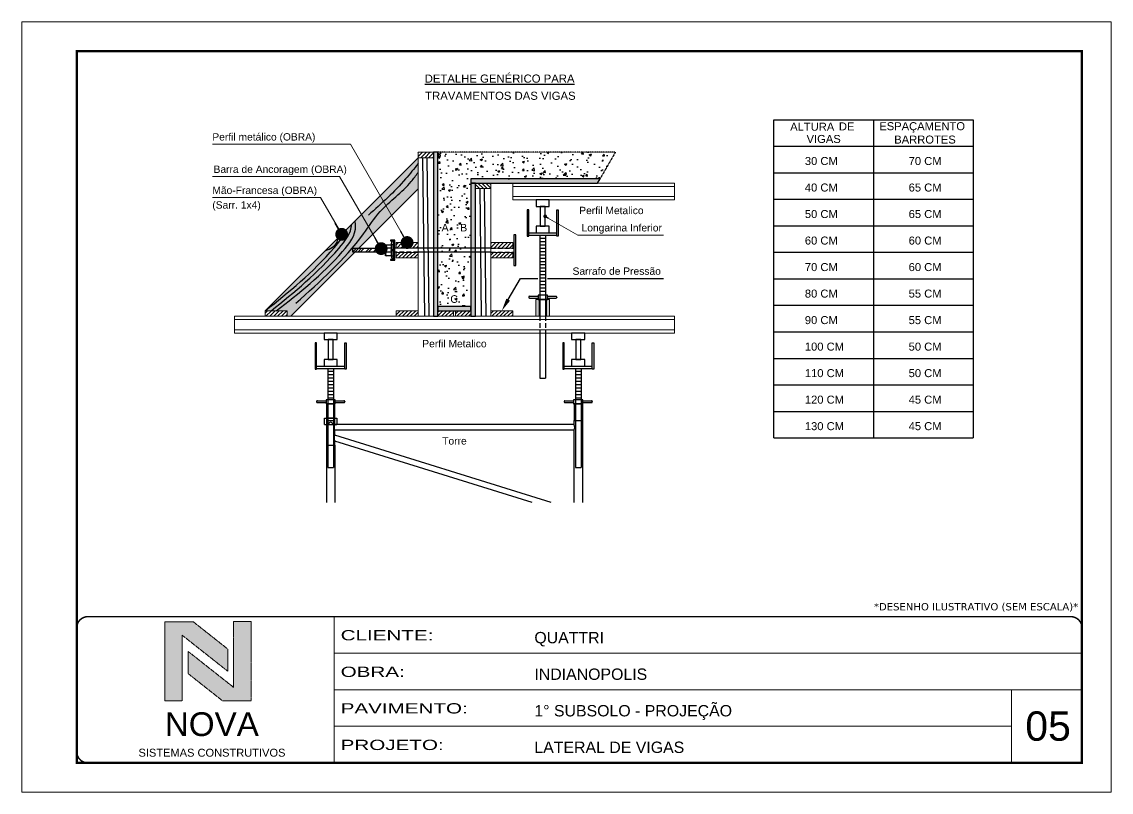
# Model space of a CAD drawing. Header units: millimetres. Extents: x 2921 to 9246, y 316 to 11751.
# Drawn here: x 2921 to 4406, y 8356 to 9406 of the extents above; entities that cross this region are included whole.
import ezdxf
from ezdxf.enums import TextEntityAlignment as Align

# ---------------------------------------------------------------- set-up
doc = ezdxf.new("R2010")
doc.units = ezdxf.units.MM
for name, pattern in [('CONTINUO', [0]), ('DASHED', [0.75, 0.5, -0.25]), ('HIDDEN', [9.524999999999999, 6.35, -3.175])]:
    doc.linetypes.add(name, pattern=pattern)
for name, color, linetype in [('BARRA DE ANCORAGEM', 251, 'Continuous'), ('COTA', 241, 'Continuous'), ('GARFOS', 7, 'Continuous'), ('Hachura', 253, 'Continuous')]:
    doc.layers.add(name, color=color, linetype=linetype)
for name, color, linetype, lineweight in [('CARIMBO', 255, 'Continuous', 9), ('CARIMBO-LEGENDA', 75, 'Continuous', 15), ('CONCRETO', 251, 'Continuous', 25), ('Demarcação 1', 251, 'Continuous', 9), ('Escoras', 2, 'Continuous', 25), ('Folhas', 255, 'Continuous', 9), ('Forcador', 251, 'Continuous', 25), ('Madeira', 126, 'Continuous', 18), ('Perfil Metálico', 224, 'Continuous', 18), ('SARRAFO DE PRESSAO', 251, 'DASHED', 9)]:
    doc.layers.add(name, color=color, linetype=linetype, lineweight=lineweight)
doc.layers.add('Demarcação 2', color=7, linetype='Continuous', lineweight=9, true_color=0xe0e0e0)
doc.styles.add('arial', font='arial.ttf')
doc.styles.get("Standard").update_dxf_attribs({"font": 'arial.ttf'})
doc.styles.add('stylellllll', font='verdana.ttf', dxfattribs={"height": 2})
doc.styles.add('Tecnologia', font='')
doc.styles.get('Tecnologia').set_extended_font_data('Forgotten Futurist')
doc.dimstyles.new('3x', dxfattribs={"dimtxt": 10, "dimasz": 5, "dimexe": 7, "dimexo": 5, "dimgap": 4, "dimtad": 1, "dimdec": 4, "dimlfac": 0.3333333333333333, "dimdsep": 46, "dimtxsty": 'Standard', "dimblk": 'DOT', "dimcen": 0.09, "dimclrd": 1, "dimclre": 1, "dimclrt": 2, "dimadec": 0, "dimazin": 2, "dimtfac": 1, "dimtdec": 4, "dimtmove": 0, "dimatfit": 3, "dimldrblk": 'DOT', "dimfxl": 1, "dimtolj": 1, "dimtzin": 0, "dimlwd": 9, "dimlwe": 9, "dimarcsym": 0})
pattern_1 = [(45, (-1819.613581287844, 14945.51199987069), (-2.651650429449553, 2.651650429449553), [])]

# ---------------------------------------------------------------- blocks, each defined once
blk = doc.blocks.new('A$C64660E27')
at = {"layer": 'COTA', "true_color": 0x1a1a1a}
h = blk.add_hatch(color=250, dxfattribs=at)
h.dxf.hatch_style = 1
h.paths.add_polyline_path([(185.3564396852307, -11.62516269201842), (142.3903146435714, -11.62516269201842), (142.3903146435714, -131.6251626920184), (168.790314643571, -131.6251626920184), (168.790314643571, -32.1820159687685), (237.7295587886156, -86.68460309844443), (237.7295587886156, -53.03075862775916)])
at = {"layer": 'COTA'}
h = blk.add_hatch(color=20, dxfattribs=at)
h.dxf.hatch_style = 1
h.paths.add_polyline_path([(273.0095987760888, -11.43335453401073), (246.6095987760882, -11.43335453401073), (246.6095987760882, -111.0683094152686), (177.6703546310446, -56.56572228559264), (177.6703546310446, -90.21956675627769), (230.0434737344285, -131.6251626920186), (273.0095987760888, -131.6251626920185)])
for p, q in [((142.3903146435714, -131.6251626920181), (142.3903146435714, -11.62516269201808)), ((142.3903146435714, -11.62516269201808), (185.3564396852307, -11.62516269201808)), ((185.3564396852307, -11.62516269201808), (237.7295587886156, -53.03075862775881)), ((273.0095987760888, -11.4333545340105), (246.6095987760882, -11.4333545340105)), ((246.6095987760882, -111.0683094152683), (246.6095987760882, -11.4333545340105)), ((273.0095987760888, -11.4333545340105), (273.0095987760888, -131.6251626920183)), ((168.790314643571, -32.18201596876827), (237.7295587886156, -86.68460309844409)), ((168.790314643571, -131.6251626920181), (168.790314643571, -32.18201596876827)), ((246.6095987760882, -111.0683094152683), (177.6703546310446, -56.56572228559241)), ((177.6703546310446, -90.21956675627746), (177.6703546310446, -56.56572228559241)), ((237.7295587886156, -86.68460309844409), (237.7295587886156, -53.03075862775881)), ((230.0434737344285, -131.6251626920183), (177.6703546310446, -90.21956675627746)), ((142.3903146435714, -131.6251626920181), (168.790314643571, -131.6251626920181)), ((273.0095987760888, -131.6251626920183), (230.0434737344285, -131.6251626920184))]:
    blk.add_line(p, q)
at = {"layer": 'CARIMBO-LEGENDA', "color": 7, "linetype": 'Continuous', "ltscale": 100, "style": 'arial'}
blk.add_text('NOVA', height=36, dxfattribs=at).set_placement((142.3903146435714, -184.8108738693198))
at = {"layer": 'CARIMBO-LEGENDA', "color": 7, "linetype": 'Continuous', "style": 'arial'}
blk.add_text('SISTEMAS CONSTRUTIVOS', height=12, dxfattribs=at).set_placement((102.5111235428867, -216.0299704607716))
blk = doc.blocks.new('9999999999')
at = {"color": 30, "linetype": 'CONTINUO'}
for p, q in [((98564.56196592061, 34230.20511460536), (98564.56196592061, 34429.44862801625)), ((98564.56196592061, 34379.63774966353), (99583.97835781069, 34379.63774966353)), ((98564.56196592061, 34329.8268713108), (99487.97835781069, 34329.8268713108)), ((99583.97835781069, 34329.8268713108), (99487.97835781069, 34329.8268713108)), ((99487.97835781069, 34329.8268713108), (99487.97835781069, 34230.20511460536)), ((98564.56196592063, 34280.01599295808), (99487.97835781069, 34280.01599295808))]:
    blk.add_line(p, q, dxfattribs=at)
at = {"color": 30, "linetype": 'CONTINUO', "const_width": 2}
blk.add_lwpolyline([(99583.97835781069, 34230.20511460536), (99583.97835781069, 34414.44862801625, 0.4142135623730951), (99568.97835781069, 34429.44862801625), (98228.97835781069, 34429.44862801625, 0.4142135623730951), (98213.97835781069, 34414.44862801625), (98213.97835781069, 34245.20511460536, 0.4142135623730951), (98228.97835781069, 34230.20511460536), (99583.97835781069, 34230.20511460536)], format="xyb", dxfattribs=at)
at = {"layer": 'Folhas'}
blk.add_lwpolyline([(98138.97835781069, 34190.20511460536), (99623.97835781069, 34190.20511460536), (99623.97835781069, 35240.20511460536), (98138.97835781069, 35240.20511460536)], close=True, dxfattribs=at)
at = {"layer": 'Folhas', "color": 30, "const_width": 3}
blk.add_lwpolyline([(98213.97835781069, 34230.20511460536), (99583.97835781069, 34230.20511460536), (99583.97835781069, 35200.20511460536), (98213.97835781069, 35200.20511460536)], close=True, dxfattribs=at)
at = {"xscale": 0.9, "yscale": 0.9, "zscale": 0.9}
blk.add_blockref('A$C64660E27', (98205.76639718183, 34433.07127629759), dxfattribs=at)
at = {"color": 7, "linetype": 'Continuous', "ltscale": 5, "style": 'arial'}
for s, p in [('QUATTRI', (98837.6812528586, 34393.12953067552)), ('INDIANOPOLIS', (98837.6812528586, 34343.3186523228)), ('1° SUBSOLO - PROJEÇÃO', (98837.6812528586, 34293.50777397008)), ('LATERAL DE VIGAS', (98837.6812528586, 34243.69689561735))]:
    blk.add_text(s, height=15.48288, dxfattribs=at).set_placement(p)
at = {"layer": 'Folhas', "color": 7, "style": 'Tecnologia', "width": 1.5}
for s, p in [('CLIENTE:', (98573.65419061291, 34397.16605924374)), ('OBRA:', (98573.65419061291, 34347.31415840245)), ('PAVIMENTO:', (98573.65419061291, 34297.50328004972)), ('PROJETO:', (98573.65419061291, 34247.692401697))]:
    blk.add_text(s, height=14, dxfattribs=at).set_placement(p)
blk = doc.blocks.new('HT20CT')
at = {"layer": 'Forcador'}
for points in [[(-4, 16), (-4, 20), (4, 20), (4, 16)], [(-1.5, 4), (-1.5, 16), (1.5, 16), (1.5, 4)], [(-4, 0), (-4, 4), (4, 4), (4, 0)]]:
    blk.add_lwpolyline(points, close=True, dxfattribs=at)
blk = doc.blocks.new('_Dot')
at = {"color": 0, "linetype": 'ByBlock', "lineweight": -2}
blk.add_line((-0.5, 0), (-1, 0), dxfattribs=at)
at = {"color": 0, "linetype": 'ByBlock', "const_width": 0.5}
blk.add_lwpolyline([(-0.25, 0, 1), (0.25, 0, 1)], format="xyb", close=True, dxfattribs=at)

msp = doc.modelspace()

# ---------------------------------------------------------------- hatches: boundary and pattern name
at = {"layer": 'CONCRETO', "linetype": 'DASHED', "ltscale": 0.3}
h = msp.add_hatch(dxfattribs=at)
h.set_pattern_fill('AR-CONC', color=256, scale=4, style=0)
h.set_pattern_definition([(49.99999999999999, (-45178.60787328629, 1275.170584377558), (28.69040730403014, -2.510085399303804), [3, -33]), (355, (-45178.60787328629, 1275.170584377558), (-5.55005334452, 30.08768534800047), [2.4, -26.4]), (100.4514, (-45176.21700608631, 1274.961410777558), (23.14037526856086, 27.57758168243814), [2.549607599999974, -28.04568447999979]), (46.18420000000002, (-45178.60787328629, 1283.170584377558), (42.68964194502578, -6.620760573160723), [4.499999999999966, -49.49999999999973]), (96.63559999999998, (-45175.05040348629, 1282.618852097557), (37.38650822194813, 38.96471483601767), [3.824411519999983, -42.06851999999973]), (351.1842, (-45178.60787328629, 1283.170584377558), (37.38647780534509, 38.96474403701298), [3.6, -39.6]), (21, (-45174.60787328629, 1281.170584377558), (23.87628208473847, -16.10475562661355), [3, -33]), (326.0000000000001, (-45174.60787328629, 1281.170584377558), (9.732613276863269, 29.00600180187412), [2.4, -26.4]), (71.4514, (-45172.61818396631, 1279.828520137557), (33.6089051432596, 12.9012198683981), [2.5496076, -28.04568448]), (37.50000000000001, (-45178.60787328629, 1275.170584377558), (0.4863942126916267, 13.31575415325246), [0, -26.08, 0, -26.8, 0, -26.5]), (7.499999999999999, (-45178.60787328629, 1275.170584377558), (10.52278149768594, 15.77646847529441), [0, -15.28, 0, -25.48, 0, -10.1]), (327.5, (-45187.52787328627, 1275.170584377558), (21.35289744689636, -0.902194869375192), [0, -10, 0, -31.2, 0, -41.4]), (317.5, (-45191.52787328627, 1275.170584377558), (23.32744677369545, 4.004199293292706), [0, -13, 0, -20.72, 0, -29.4])])
h.paths.add_polyline_path([(3488.408019930101, 9228.097377214117), (3488.408019930101, 9018.097377214131), (3533.408019930101, 9018.097377214131), (3533.40801993013, 9192.097377214124), (3709.402074164978, 9192.09737721411), (3730.186683855782, 9228.097377214117)])
h.paths.add_polyline_path([(3515.985635210533, 9117.571377214905), (3530.830404649669, 9117.571377214905), (3530.830404649669, 9133.123377213344), (3515.985635210533, 9133.123377213344)], flags=24)
h.paths.add_polyline_path([(3490.674453764432, 9117.571377214905), (3505.561657037184, 9117.571377214905), (3505.561657037184, 9133.123377213344), (3490.674453764432, 9133.123377213344)], flags=24)
h.paths.add_polyline_path([(3502.537673678924, 9020.056165755183), (3518.358421289891, 9020.056165755183), (3518.358421289891, 9036.13858867308), (3502.537673678924, 9036.13858867308)], flags=24)
at = {"layer": 'Demarcação 1'}
for points in [[(3488.408019930101, 9228.097377214117), (3482.408019930101, 9228.097377214117), (3482.408019930101, 9004.597377214131), (3488.408019930101, 9004.597377214131)], [(3709.402074164978, 9192.09737721411), (3533.40801993013, 9192.09737721411), (3533.40801993013, 9186.097377214124), (3705.937972549849, 9186.097377214124)], [(3539.408019930101, 9186.097377214124), (3533.408019930101, 9186.097377214124), (3533.408019930101, 9004.597377214131), (3539.408019930101, 9004.597377214131)], [(3533.408019930101, 9018.097377214131), (3488.408019930101, 9018.097377214131), (3488.408019930101, 9012.097377214131), (3533.408019930101, 9012.097377214131)]]:
    msp.add_hatch(color=256, dxfattribs=at).paths.add_polyline_path(points)
at = {"layer": 'Demarcação 2'}
msp.add_hatch(color=256, dxfattribs=at).paths.add_polyline_path([(3461.40801993013, 9178.170970342924), (3461.40801993013, 9220.597377214117), (3252.924933434353, 9012.11429071837), (3282.992587451596, 9012.11429071837), (3282.992587451596, 9004.597377214131), (3287.834426801308, 9004.597377214131), (3375.625176417647, 9092.388126830463), (3371.951725943718, 9092.388126830463), (3371.951725943718, 9096.806627597858), (3380.043677185056, 9096.806627597858)])
at = {"layer": 'Hachura'}
h = msp.add_hatch(dxfattribs=at)
h.set_pattern_fill('ANSI31', color=256, scale=30, style=0)
h.set_pattern_definition(pattern_1)
h.paths.add_polyline_path([(3461.40801993013, 9228.097377214117), (3482.408019930101, 9228.097377214117), (3482.408019930101, 9220.597377214117), (3461.40801993013, 9220.597377214117)])
h = msp.add_hatch(dxfattribs=at)
h.set_pattern_fill('ANSI31', color=256, scale=30, style=0)
h.set_pattern_definition([(135, (11022.29745908187, 13501.20705749128), (2.651650429449553, 2.651650429449553), [])])
h.paths.add_polyline_path([(3539.408019930101, 9186.097377214124), (3560.408019930101, 9186.097377214124), (3560.408019930101, 9178.597377214124), (3539.408019930101, 9178.597377214124)])
h = msp.add_hatch(dxfattribs=at)
h.set_pattern_fill('ANSI31', color=256, scale=30, style=0)
h.set_pattern_definition(pattern_1)
h.paths.add_polyline_path([(3461.40801993013, 9097.604142615864), (3461.40801993013, 9105.121056120102), (3431.340365912887, 9105.121056120102), (3431.340365912887, 9097.604142615864)])
h = msp.add_hatch(dxfattribs=at)
h.set_pattern_fill('ANSI31', color=256, scale=30, style=0)
h.set_pattern_definition(pattern_1)
h.paths.add_polyline_path([(3590.475673947314, 9097.604142615872), (3590.475673947314, 9105.12105612011), (3560.408019930072, 9105.12105612011), (3560.408019930072, 9097.604142615872)])
h = msp.add_hatch(dxfattribs=at)
h.set_pattern_fill('ANSI32', color=256, scale=20, angle=90, style=0)
h.set_pattern_definition([(45.00000000000001, (12028.47939843056, 120.2678657936722), (5.303300858899107, -5.303300858899106), []), (45.00000000000001, (12028.47939843056, 123.8033996936738), (5.303300858899107, -5.303300858899106), [])])
h.paths.add_polyline_path([(3371.951725943718, 9092.388126830463), (3371.951725943718, 9096.806627597865), (3416.951725943776, 9096.806627597865), (3416.951725943776, 9092.388126830463)])
h = msp.add_hatch(dxfattribs=at)
h.set_pattern_fill('ANSI31', color=256, scale=30, style=0)
h.set_pattern_definition(pattern_1)
h.paths.add_polyline_path([(3431.340365912887, 9084.073698308139), (3461.40801993013, 9084.073698308139), (3461.40801993013, 9091.590611812377), (3431.340365912887, 9091.590611812377)])
h = msp.add_hatch(dxfattribs=at)
h.set_pattern_fill('ANSI31', color=256, scale=30, style=0)
h.set_pattern_definition(pattern_1)
h.paths.add_polyline_path([(3560.408019930072, 9084.073698308146), (3590.475673947314, 9084.073698308146), (3590.475673947314, 9091.590611812384), (3560.408019930072, 9091.590611812384)])
h = msp.add_hatch(dxfattribs=at)
h.set_pattern_fill('ANSI31', color=256, scale=30, style=0)
h.set_pattern_definition([(45, (-1998.029013766378, 14852.50523446895), (-2.651650429449553, 2.651650429449553), [])])
h.paths.add_polyline_path([(3282.992587451596, 9004.597377214131), (3282.992587451596, 9012.11429071837), (3252.924933434353, 9012.11429071837), (3252.924933434353, 9004.597377214131)])
h = msp.add_hatch(dxfattribs=at)
h.set_pattern_fill('ANSI31', color=256, scale=30, style=0)
h.set_pattern_definition(pattern_1)
h.paths.add_polyline_path([(3431.40801993013, 9004.597377214131), (3461.40801993013, 9004.597377214131), (3461.40801993013, 9012.097377214131), (3431.40801993013, 9012.097377214131)])
h = msp.add_hatch(dxfattribs=at)
h.set_pattern_fill('ANSI31', color=256, scale=30, style=0)
h.set_pattern_definition(pattern_1)
h.paths.add_polyline_path([(3488.408019930101, 9012.097377214131), (3509.408019930072, 9012.097377214131), (3509.408019930072, 9004.597377214131), (3488.408019930101, 9004.597377214131)])
h = msp.add_hatch(dxfattribs=at)
h.set_pattern_fill('ANSI31', color=256, scale=30, style=0)
h.set_pattern_definition(pattern_1)
h.paths.add_polyline_path([(3533.408019930101, 9004.597377214131), (3533.408019930101, 9012.097377214131), (3512.40801993013, 9012.097377214131), (3512.40801993013, 9004.597377214131)])
h = msp.add_hatch(dxfattribs=at)
h.set_pattern_fill('ANSI31', color=256, scale=30, style=0)
h.set_pattern_definition(pattern_1)
h.paths.add_polyline_path([(3590.408019930072, 9012.097377214131), (3560.408019930072, 9012.097377214131), (3560.408019930072, 9004.597377214131), (3590.408019930072, 9004.597377214131)])
at = {"layer": 'Perfil Metálico'}
for points in [[(3621.768503354984, 9004.597377214131), (3626.268503354984, 9004.597377214131), (3626.268503354984, 9027.397377214134), (3621.768503354984, 9027.397377214134)], [(3636.143503354984, 9004.597377214131), (3640.643503354984, 9004.597377214131), (3640.643503354984, 9027.397377214134), (3636.143503354984, 9027.397377214134)]]:
    msp.add_hatch(color=256, dxfattribs=at).paths.add_polyline_path(points)

# ---------------------------------------------------------------- linework, layer by layer
for points in [[(3488.408019930101, 9228.097377214117), (3482.408019930101, 9228.097377214117), (3482.408019930101, 9004.597377214131), (3488.408019930101, 9004.597377214131)], [(3709.402074164978, 9192.09737721411), (3533.40801993013, 9192.09737721411), (3533.40801993013, 9186.097377214124), (3705.937972549849, 9186.097377214124)], [(3539.408019930101, 9186.097377214124), (3533.408019930101, 9186.097377214124), (3533.408019930101, 9004.597377214131), (3539.408019930101, 9004.597377214131)], [(3533.408019930101, 9018.097377214131), (3488.408019930101, 9018.097377214131), (3488.408019930101, 9012.097377214131), (3533.408019930101, 9012.097377214131)]]:
    msp.add_lwpolyline(points, close=True)
at = {"layer": 'BARRA DE ANCORAGEM'}
for p, q in [((3424.836108231486, 9102.108828518709), (3426.000253873475, 9107.411029439589)), ((3427.165124927362, 9108.294729593066), (3427.165124927362, 9080.900024835226)), ((3560.399650612444, 9097.26092175465), (3461.40801993013, 9097.260921754643)), ((3560.399650612444, 9091.933832673605), (3461.40801993013, 9091.933832673605)), ((3424.836108231486, 9087.085925909576), (3426.000253873475, 9081.783724988703))]:
    msp.add_line(p, q, dxfattribs=at)
at = {"layer": 'BARRA DE ANCORAGEM', "linetype": 'HIDDEN'}
for p, q in [((3461.40801993013, 9097.260921754643), (3429.840365912887, 9097.260921754643)), ((3461.40801993013, 9091.933832673605), (3429.840365912887, 9091.933832673605)), ((3560.399650612444, 9097.26092175465), (3591.975673947314, 9097.26092175465)), ((3560.399650612444, 9091.933832673605), (3591.975673947314, 9091.933832673605))]:
    msp.add_line(p, q, dxfattribs=at)
at = {"layer": 'BARRA DE ANCORAGEM', "flags": 128}
for points in [[(3427.165124927304, 9108.29472959308), (3423.60618378825, 9108.294729593015), (3423.60618378825, 9107.411029439589), (3427.165124927304, 9107.411029439589)], [(3429.840365912887, 9080.900024835204), (3429.840365912887, 9108.29472959308), (3427.165124927304, 9108.29472959308), (3427.165124927304, 9080.900024835204)], [(3594.375493396021, 9073.794907025245), (3594.375493396021, 9115.399847403025), (3591.975673947314, 9115.39984740301), (3591.975673947314, 9073.794907025245)], [(3416.951725943776, 9096.806627597865), (3371.951725943718, 9096.806627597858), (3371.951725943718, 9092.388126830463), (3416.951725943776, 9092.388126830463)], [(3427.165124927304, 9102.108828518709), (3424.836108231486, 9102.108828518709), (3424.836108231486, 9087.085925909576), (3427.165124927304, 9087.085925909576)], [(3427.165124927304, 9081.783724988696), (3423.60618378825, 9081.783724988696), (3423.60618378825, 9080.900024835204), (3427.165124927304, 9080.900024835204)]]:
    msp.add_lwpolyline(points, close=True, dxfattribs=at)
for points in [[(3424.836108231486, 9097.248477674579), (3418.719126250688, 9097.248477674579, -0.7297960342994486), (3418.719126250688, 9102.108828518709, -0.7297960342994486)], [(3424.836108231486, 9091.946276753699), (3418.719126250688, 9091.946276753699, -0.6666666666662623), (3418.719126250688, 9097.248477674579, -0.6666666666662623)]]:
    msp.add_lwpolyline(points, format="xyb", dxfattribs=at)
for points in [[(3424.836108231486, 9087.085925909576), (3416.951725943718, 9087.085925909576), (3416.951725943718, 9102.108828518709), (3424.836108231486, 9102.108828518709)], [(3424.836108231486, 9094.155527137433), (3427.165124927304, 9094.155527137433), (3427.165124927304, 9095.039227290896), (3424.836108231486, 9095.039227290896), (3424.836108231486, 9094.155527137433), (3424.836108231486, 9095.039227290896)]]:
    msp.add_lwpolyline(points, dxfattribs=at)
at = {"layer": 'BARRA DE ANCORAGEM'}
msp.add_arc((3419.497328972333, 9089.516101331656), 2.551735107341757, 107.7563605991639, 252.2436393992519, dxfattribs=at)
at = {"layer": 'CONCRETO', "linetype": 'DASHED', "ltscale": 0.3}
for p, q in [((3730.186683855811, 9228.097377214117), (3488.408019930101, 9228.097377214117)), ((3730.186683855811, 9228.097377214124), (3709.402074164978, 9192.09737721411))]:
    msp.add_line(p, q, dxfattribs=at)
at = {"layer": 'Escoras'}
for p, q in [((3636.831003354984, 9027.397377214134), (3625.581003354984, 9027.397377214134)), ((3336.533019930712, 8885.047377214289), (3336.533019930712, 8750.953190299117)), ((3347.783019930101, 8885.047377214289), (3336.533019930101, 8885.047377214289)), ((3347.783019930101, 8862.547377214289), (3347.783019930101, 8885.047377214289)), ((3685.283019930101, 8885.047377214121), (3674.033019930101, 8885.047377214121)), ((3674.033019930101, 8885.047377214121), (3674.033019930101, 8862.547377214121)), ((3685.283019930712, 8885.047377214121), (3685.283019930712, 8750.953190299117)), ((3333.720519930101, 8865.922377214296), (3350.595519930101, 8865.922377214296)), ((3333.720519930101, 8857.147377214302), (3333.720519930101, 8865.922377214296)), ((3346.095519930101, 8865.89992244531), (3338.220519930101, 8865.89992244531)), ((3350.595519930101, 8865.922377214296), (3350.595519930101, 8857.147377214287)), ((3333.720519930101, 8857.147377214302), (3339.233019930083, 8857.147377214302)), ((3336.533019930101, 8862.547377214121), (3347.783019930101, 8862.547377214121)), ((3346.095519930101, 8856.866922445299), (3338.220519930101, 8856.866922445299)), ((3345.083019930089, 8857.147377214302), (3350.595519930101, 8857.147377214302)), ((3347.783019930101, 8856.922377214121), (3347.783019930101, 8862.547377214121)), ((3674.033019930101, 8856.922377214121), (3347.783019930101, 8856.922377214121)), ((3674.033019930101, 8862.547377214121), (3685.283019930101, 8862.547377214121)), ((3674.033019930101, 8856.922377214121), (3674.033019930101, 8862.547377214121)), ((3674.03301993141, 8849.272377214113), (3347.783019930101, 8849.272377214113)), ((3347.783019929198, 8842.917170509443), (3347.783019930101, 8849.272377214113)), ((3642.549073839595, 8750.953190299124), (3347.783019930101, 8842.43231048203)), ((3674.033019930101, 8750.953190299117), (3674.033019930101, 8849.272377213974)), ((3336.533019930101, 8828.797377214121), (3347.783019930101, 8828.797377214121)), ((3616.7392888745, 8750.953190299124), (3347.783019930101, 8834.422377216646)), ((3347.783019930101, 8828.797377214121), (3347.783019930101, 8834.422377216646)), ((3347.783019930101, 8828.797377214121), (3347.783019930101, 8750.953190299117))]:
    msp.add_line(p, q, dxfattribs=at)
for centre, radius, start, end in [((3342.158019930101, 8857.147377214302), 2.925, 0, 180), ((3355.352628675673, 8853.097377215245), 8.481132092454251, 153.192067612799, 206.8079323885992), ((3666.463411184528, 8853.097377215245), 8.481132092454251, 333.1920676114008, 26.80793238720096), ((3357.19458723808, 8838.669773864642), 10.32559816562314, 155.7105643702979, 204.2894356477765)]:
    msp.add_arc(centre, radius, start, end, dxfattribs=at)
at = {"layer": 'Forcador', "linetype": 'Continuous'}
for p, q in [((3612.081003354984, 9118.297398981356), (3650.331003354984, 9118.297398981356)), ((3612.081003354984, 9115.147398981362), (3650.331003354984, 9115.147398981362)), ((3627.268503354984, 9115.147398981362), (3627.268503354984, 9004.597377214131)), ((3635.143503354984, 9115.147398981362), (3635.143503354984, 9004.597377214131)), ((3612.081003354984, 9030.772377214142), (3612.081003354984, 9030.322377214137)), ((3613.093503354996, 9031.784877214139), (3624.906003354996, 9031.784877214139)), ((3613.093503354996, 9029.309877214147), (3624.906003354996, 9029.309877214133)), ((3637.506003355002, 9031.784877214139), (3649.318503355002, 9031.784877214139)), ((3637.506003355002, 9029.309877214133), (3649.318503355002, 9029.309877214133)), ((3650.331003354984, 9030.772377214142), (3650.331003354984, 9030.322377214137)), ((3627.268503354984, 8981.797377214129), (3627.268503354984, 8920.147398981362)), ((3635.143503354984, 8981.797377214129), (3635.143503354984, 8920.147398981362)), ((3323.033019930101, 8936.797398981531), (3361.283019930101, 8936.797398981531)), ((3323.033019930101, 8933.647398981522), (3361.283019930101, 8933.647398981522)), ((3338.220519930101, 8933.647398981522), (3338.220519930101, 8798.647398981522)), ((3346.095519930101, 8933.647398981522), (3346.095519930101, 8798.647398981522)), ((3660.533019930101, 8936.79739898137), (3698.783019930101, 8936.79739898137)), ((3660.533019930101, 8933.64739898137), (3698.783019930101, 8933.64739898137)), ((3675.720519930101, 8933.64739898137), (3675.720519930101, 8798.64739898137)), ((3683.595519930101, 8933.64739898137), (3683.595519930101, 8798.64739898137)), ((3627.268503354984, 8920.147398981362), (3635.143503354984, 8920.147398981362)), ((3323.033019930101, 8888.422377214296), (3323.033019930101, 8887.972377214292)), ((3324.045519930083, 8889.4348772143), (3335.858019930083, 8889.4348772143)), ((3324.045519930083, 8886.959877214302), (3335.858019930083, 8886.959877214287)), ((3348.458019930118, 8889.4348772143), (3360.270519930118, 8889.4348772143)), ((3348.458019930118, 8886.959877214287), (3360.270519930118, 8886.959877214287)), ((3361.283019930101, 8888.422377214296), (3361.283019930101, 8887.972377214292)), ((3660.533019930101, 8888.422377214136), (3660.533019930101, 8887.972377214131)), ((3661.545519930083, 8889.434877214126), (3673.358019930083, 8889.434877214126)), ((3661.545519930083, 8886.959877214134), (3673.358019930083, 8886.959877214127)), ((3685.958019930118, 8889.434877214126), (3697.770519930118, 8889.434877214126)), ((3685.958019930118, 8886.959877214127), (3697.770519930118, 8886.959877214127)), ((3698.783019930101, 8888.422377214136), (3698.783019930101, 8887.972377214131)), ((3338.220519930101, 8798.647398981522), (3346.095519930101, 8798.647398981522)), ((3675.720519930101, 8798.64739898137), (3683.595519930101, 8798.64739898137))]:
    msp.add_line(p, q, dxfattribs=at)
at = {"layer": 'Forcador', "linetype": 'HIDDEN'}
for p, q in [((3627.268503354984, 9004.597377214131), (3627.268503354984, 8981.797377214129)), ((3635.143503354984, 9004.597377214131), (3635.143503354984, 8981.797377214129))]:
    msp.add_line(p, q, dxfattribs=at)
at = {"layer": 'Forcador', "linetype": 'Continuous'}
for points in [[(3610.168503355007, 9149.797398981356), (3610.168503355007, 9113.797398981356), (3612.081003354984, 9113.797398981356), (3612.081003354984, 9149.797398981356)], [(3652.24350335499, 9149.797398981356), (3652.24350335499, 9113.797398981356), (3650.331003354984, 9113.797398981356), (3650.331003354984, 9149.797398981356)], [(3624.906003354996, 9033.247377214147), (3624.906003354996, 9027.397377214142), (3637.506003355002, 9027.397377214142), (3637.506003355002, 9033.247377214147)], [(3321.120519930095, 8968.297398981531), (3321.120519930095, 8932.297398981531), (3323.033019930101, 8932.297398981531), (3323.033019930101, 8968.297398981531)], [(3363.195519930106, 8968.297398981531), (3363.195519930106, 8932.297398981531), (3361.283019930101, 8932.297398981531), (3361.283019930101, 8968.297398981531)], [(3658.620519930095, 8968.29739898137), (3658.620519930095, 8932.29739898137), (3660.533019930101, 8932.29739898137), (3660.533019930101, 8968.29739898137)], [(3700.695519930106, 8968.29739898137), (3700.695519930106, 8932.29739898137), (3698.783019930101, 8932.29739898137), (3698.783019930101, 8968.29739898137)], [(3335.858019930083, 8890.897377214302), (3335.858019930083, 8885.047377214296), (3348.458019930118, 8885.047377214296), (3348.458019930118, 8890.897377214302)], [(3673.358019930083, 8890.897377214134), (3673.358019930083, 8885.047377214136), (3685.958019930118, 8885.047377214136), (3685.958019930118, 8890.897377214134)]]:
    msp.add_lwpolyline(points, close=True, dxfattribs=at)
for centre, start, end in [((3613.093503354996, 9030.772377214142), 90, 180), ((3613.093503354996, 9030.322377214137), 180, 270), ((3649.318503355002, 9030.772377214142), 0, 90), ((3649.318503355002, 9030.322377214137), 270, 0), ((3324.045519930083, 8888.422377214296), 90, 180), ((3324.045519930083, 8887.972377214292), 180, 270), ((3360.270519930118, 8888.422377214296), 0, 90), ((3360.270519930118, 8887.972377214292), 270, 0), ((3661.545519930083, 8888.422377214136), 90, 180), ((3661.545519930083, 8887.972377214131), 180, 270), ((3697.770519930118, 8888.422377214136), 0, 90), ((3697.770519930118, 8887.972377214131), 270, 0)]:
    msp.add_arc(centre, 1.0125, start, end, dxfattribs=at)
at = {"layer": 'GARFOS', "color": 2, "ltscale": 1.5}
for p, q in [((3946.329412377154, 8838.851514294716), (3946.329412377154, 9272.484304538697)), ((3946.329412377154, 9272.484304538697), (4217.870652284362, 9272.484304538697)), ((4082.100032330729, 9272.484304538697), (4082.100032330729, 8838.851514294716)), ((4217.870652284362, 9272.484304538697), (4217.870652284362, 8838.851514294716)), ((3946.329412377154, 9236.348238685025), (4217.870652284362, 9236.348238685025)), ((3946.329412377154, 9236.348238685025), (4217.870652284362, 9236.348238685025)), ((3946.329412377154, 9200.212172831381), (4217.870652284362, 9200.212172831381)), ((3946.329412377154, 9164.076106977702), (4217.870652284362, 9164.076106977702)), ((3946.329412377154, 9127.940041124044), (4217.870652284362, 9127.940041124044)), ((3946.329412377154, 9091.803975270372), (4217.870652284362, 9091.803975270372)), ((3946.329412377154, 9055.667909416721), (4217.870652284362, 9055.667909416721)), ((3946.329412377154, 9019.531843563056), (4217.870652284362, 9019.531843563056)), ((3946.329412377154, 8983.395777709384), (4217.870652284362, 8983.395777709384)), ((3946.329412377154, 8947.259711855711), (4217.870652284362, 8947.259711855711)), ((3946.329412377154, 8911.12364600204), (4217.870652284362, 8911.12364600204)), ((3946.329412377154, 8874.987580148367), (4217.870652284362, 8874.987580148367)), ((3946.329412377154, 8838.851514294716), (4217.870652284362, 8838.851514294716))]:
    msp.add_line(p, q, dxfattribs=at)
at = {"layer": 'Hachura'}
for p, q in [((3470.433052066777, 9004.597377214131), (3467.731475637474, 9220.597377214117)), ((3476.433052066777, 9004.597377214131), (3473.731475637474, 9220.597377214117)), ((3547.907745538867, 9004.597377214131), (3545.731475637474, 9178.597377214124)), ((3553.907745538867, 9004.597377214131), (3551.731475637474, 9178.597377214124)), ((3635.143503354984, 9110.630922445134), (3627.268503354984, 9110.630922445134)), ((3635.143503354984, 9106.114422445136), (3627.268503354984, 9106.114422445136)), ((3635.143503354984, 9101.597922445138), (3627.268503354984, 9101.597922445138)), ((3635.143503354984, 9097.08142244514), (3627.268503354984, 9097.08142244514)), ((3635.143503354984, 9092.564922445143), (3627.268503354984, 9092.564922445143)), ((3635.143503354984, 9088.048422445145), (3627.268503354984, 9088.048422445145)), ((3635.143503354984, 9083.531922445147), (3627.268503354984, 9083.531922445147)), ((3635.143503354984, 9079.015422445149), (3627.268503354984, 9079.015422445149)), ((3635.143503354984, 9074.498922445151), (3627.268503354984, 9074.498922445151)), ((3635.143503354984, 9069.982422445153), (3627.268503354984, 9069.982422445153)), ((3635.143503354984, 9065.465922445155), (3627.268503354984, 9065.465922445155)), ((3635.143503354984, 9060.949422445157), (3627.268503354984, 9060.949422445157)), ((3635.143503354984, 9056.43292244516), (3627.268503354984, 9056.43292244516)), ((3635.143503354984, 9051.916422445162), (3627.268503354984, 9051.916422445162)), ((3635.143503354984, 9047.399922445164), (3627.268503354984, 9047.399922445164)), ((3635.143503354984, 9042.883422445166), (3627.268503354984, 9042.883422445166)), ((3635.143503354984, 9038.366922445168), (3627.268503354984, 9038.366922445168)), ((3346.095519930101, 8929.130922445302), (3338.220519930101, 8929.130922445302)), ((3683.595519930101, 8929.130922445149), (3675.720519930101, 8929.130922445149)), ((3346.095519930101, 8924.614422445304), (3338.220519930101, 8924.614422445304)), ((3346.095519930101, 8920.097922445306), (3338.220519930101, 8920.097922445306)), ((3346.095519930101, 8915.581422445308), (3338.220519930101, 8915.581422445308)), ((3346.095519930101, 8911.06492244531), (3338.220519930101, 8911.06492244531)), ((3683.595519930101, 8924.614422445151), (3675.720519930101, 8924.614422445151)), ((3683.595519930101, 8920.097922445153), (3675.720519930101, 8920.097922445153)), ((3683.595519930101, 8915.581422445155), (3675.720519930101, 8915.581422445155)), ((3683.595519930101, 8911.064922445157), (3675.720519930101, 8911.064922445157)), ((3346.095519930101, 8906.548422445298), (3338.220519930101, 8906.548422445298)), ((3346.095519930101, 8902.0319224453), (3338.220519930101, 8902.0319224453)), ((3346.095519930101, 8897.515422445302), (3338.220519930101, 8897.515422445302)), ((3683.595519930101, 8906.548422445145), (3675.720519930101, 8906.548422445145)), ((3683.595519930101, 8902.031922445147), (3675.720519930101, 8902.031922445147)), ((3683.595519930101, 8897.515422445149), (3675.720519930101, 8897.515422445149)), ((3346.095519930101, 8892.998922445304), (3338.220519930101, 8892.998922445304)), ((3683.595519930101, 8892.998922445151), (3675.720519930101, 8892.998922445151))]:
    msp.add_line(p, q, dxfattribs=at)
at = {"layer": 'Hachura', "color": 1}
for p, q in [((3584.158019930072, 9027.252821780357), (3600.816096981149, 9056.105457589214)), ((3600.816096981149, 9056.105457589214), (3624.768503354984, 9056.105457589214)), ((3637.643503354984, 9056.105457589214), (3795.753488746011, 9056.105457589214))]:
    msp.add_line(p, q, dxfattribs=at)
at = {"layer": 'Hachura'}
for points in [[(3461.40801993013, 9212.80048038078), (3444.359986690548, 9191.836316107352), (3393.784109218808, 9142.577453256092)], [(3294.889484092017, 9022.60507818412), (3386.781706709187, 9116.733084522553), (3409.733537565573, 9147.214199495846), (3452.104667239071, 9188.259991993868), (3461.40801993013, 9200.714644551781)], [(3267.958760442974, 9012.11429071837), (3358.455338543898, 9093.02219459988), (3376.115015916241, 9127.850508788988), (3375.369960965536, 9134.559318249552)], [(3334.668317143753, 9093.857674427754), (3351.008406182495, 9106.506214390052), (3351.780110568308, 9110.96946785231)]]:
    msp.add_spline(points, degree=3, dxfattribs=at)
for points, knots in [([(3252.924933434353, 9012.11429071837), (3285.156452950678, 9037.847333554624), (3324.37773239162, 9069.160870089452), (3360.07420546725, 9113.737321164432), (3363.093278202758, 9122.282635486752)], [0, 0, 0, 0, 127.7419890025806, 155.4442459493314, 155.4442459493314, 155.4442459493314, 155.4442459493314]), ([(3261.270828883373, 9012.11429071837), (3292.624521388241, 9037.592508650801), (3333.281091126153, 9070.630306160836), (3370.361654245708, 9118.008537625248), (3370.853373218915, 9130.042730502895)], [0, 0, 0, 0, 125.1825811556602, 162.3251978992898, 162.3251978992898, 162.3251978992898, 162.3251978992898])]:
    msp.add_open_spline(points, degree=3, knots=knots, dxfattribs=at)
at = {"layer": 'Hachura', "color": 1}
msp.add_solid([(3586.683927357784, 9025.794488447022), (3575.408019930072, 9012.097377214131), (3581.632112502359, 9028.711155113693)], dxfattribs=at)
at = {"layer": 'Madeira'}
for p, q in [((3461.40801993013, 9220.597377214117), (3252.924933434353, 9012.11429071837)), ((3461.40801993013, 9220.597377214117), (3461.40801993013, 9012.097377214131)), ((3461.40801993013, 9178.170970342924), (3287.834426801308, 9004.597377214131)), ((3560.408019930072, 9012.097377214131), (3560.408019930101, 9178.597377214124))]:
    msp.add_line(p, q, dxfattribs=at)
for points in [[(3461.40801993013, 9220.597377214117), (3482.408019930101, 9220.597377214117), (3482.408019930101, 9228.097377214117), (3461.40801993013, 9228.097377214117)], [(3560.408019930101, 9178.597377214124), (3539.40801993013, 9178.597377214124), (3539.40801993013, 9186.097377214124), (3560.408019930101, 9186.097377214124)], [(3431.340365912887, 9105.121056120102), (3461.40801993013, 9105.121056120102), (3461.40801993013, 9097.604142615864), (3431.340365912887, 9097.604142615864)], [(3560.408019930072, 9105.12105612011), (3590.475673947314, 9105.12105612011), (3590.475673947314, 9097.604142615872), (3560.408019930072, 9097.604142615872)], [(3431.340365912887, 9084.073698308139), (3461.40801993013, 9084.073698308139), (3461.40801993013, 9091.590611812377), (3431.340365912887, 9091.590611812377)], [(3560.408019930072, 9084.073698308146), (3590.475673947314, 9084.073698308146), (3590.475673947314, 9091.590611812384), (3560.408019930072, 9091.590611812384)], [(3252.924933434353, 9012.11429071837), (3282.992587451596, 9012.11429071837), (3282.992587451596, 9004.597377214131), (3252.924933434353, 9004.597377214131)], [(3431.40801993013, 9004.597377214131), (3461.40801993013, 9004.597377214131), (3461.40801993013, 9012.097377214131), (3431.40801993013, 9012.097377214131)], [(3509.408019930072, 9004.597377214131), (3488.408019930101, 9004.597377214131), (3488.408019930101, 9012.097377214131), (3509.408019930072, 9012.097377214131)], [(3512.40801993013, 9004.597377214131), (3533.408019930101, 9004.597377214131), (3533.408019930101, 9012.097377214131), (3512.40801993013, 9012.097377214131)], [(3590.408019930072, 9004.597377214131), (3560.408019930072, 9004.597377214131), (3560.408019930072, 9012.097377214131), (3590.408019930072, 9012.097377214131)]]:
    msp.add_lwpolyline(points, close=True, dxfattribs=at)
at = {"layer": 'Perfil Metálico'}
for p, q in [((3590.408019930101, 9181.597377214124), (3810.908019930101, 9181.597377214131)), ((3590.408019930101, 9167.797377214121), (3810.908019930101, 9167.797377214129)), ((3210.908019930101, 9000.097377214131), (3810.908019930101, 9000.097377214131)), ((3210.908019930101, 8986.297377214129), (3810.908019930101, 8986.297377214129))]:
    msp.add_line(p, q, dxfattribs=at)
for points in [[(3590.408019930101, 9163.297377214121), (3810.908019930101, 9163.297377214129), (3810.908019930101, 9186.097377214131), (3590.408019930101, 9186.097377214124)], [(3626.268503354984, 9004.597377214131), (3621.768503354984, 9004.597377214131), (3621.768503354984, 9027.397377214134), (3626.268503354984, 9027.397377214134)], [(3636.143503354984, 9004.597377214131), (3640.643503354984, 9004.597377214131), (3640.643503354984, 9027.397377214134), (3636.143503354984, 9027.397377214134)], [(3210.908019930101, 8981.797377214129), (3810.908019930101, 8981.797377214129), (3810.908019930101, 9004.597377214131), (3210.908019930101, 9004.597377214131)]]:
    msp.add_lwpolyline(points, close=True, dxfattribs=at)

# ---------------------------------------------------------------- block references
at = {"layer": 'Forcador', "linetype": 'Continuous', "xscale": -2.25, "yscale": 2.25, "zscale": 2.25}
for p in [(3631.206003354984, 9118.297398981356), (3679.658019930101, 8936.79739898137)]:
    msp.add_blockref('HT20CT', p, dxfattribs=at)
at = {"layer": 'Forcador', "xscale": -2.25, "yscale": 2.25, "zscale": 2.25}
msp.add_blockref('HT20CT', (3342.158019930101, 8936.797398981531), dxfattribs=at)
at = {"layer": 'SARRAFO DE PRESSAO', "color": 6, "linetype": 'ByBlock'}
msp.add_blockref('9999999999', (-95217.84760864059, -25834.25507909335), dxfattribs=at)

# ---------------------------------------------------------------- texts
at = {"color": 0, "linetype": 'Continuous', "ltscale": 5, "style": 'arial'}
for s, p in [('%%UDETALHE GENÉRICO PARA', (3572.455080845864, 9322.99686658133)), ('TRAVAMENTOS DAS VIGAS', (3573.525809612305, 9299.604562677045))]:
    msp.add_text(s, height=11.0592, dxfattribs=at).set_placement(p, align=Align.CENTER)
at = {"layer": 'CARIMBO', "style": 'arial'}
for s, height, p in [('Perfil metálico (OBRA)', 10, (3180.871650673949, 9244.109552968324)), ('Barra de Ancoragem (OBRA)', 10, (3182.549852941424, 9199.992844961993)), ('Mão-Francesa (OBRA)', 10, (3180.871650673949, 9171.326089090524)), ('Longarina Inferior', 10, (3684.199058705393, 9120.217808244795)), ('Sarrafo de Pressão', 10, (3671.920832838374, 9061.105457589214)), ('05', 40, (4288.990989877746, 8426.09387513294))]:
    msp.add_text(s, height=height, dxfattribs=at).set_placement(p)
msp.add_text('(Sarr. 1x4)', height=10, dxfattribs=at).set_placement((3180.871650673949, 9161.326089090524), align=Align.TOP_LEFT)
for s, p in [('Perfil Metalico', (3724.847571628232, 9148.801813979693)), ('Perfil Metalico', (3510.908019930101, 8967.301813979693)), ('Torre', (3510.90801993077, 8834.776813979684))]:
    msp.add_text(s, height=10, dxfattribs=at).set_placement(p, align=Align.MIDDLE_CENTER)
at = {"layer": 'CARIMBO', "color": 0, "linetype": 'Continuous', "style": 'arial'}
for s, p in [('A', (3498.118055400793, 9125.347377214124)), ('B', (3523.408019930101, 9125.347377214124)), ('C', (3510.448047484393, 9028.097377214131))]:
    msp.add_text(s, height=10.36799999896216, dxfattribs=at).set_placement(p, align=Align.MIDDLE_CENTER)
at = {"layer": 'CARIMBO', "style": 'stylellllll'}
msp.add_text('*DESENHO ILUSTRATIVO (SEM ESCALA)*', height=10, dxfattribs=at).set_placement((4361.130747651861, 8603.768655312628), align=Align.RIGHT)
at = {"layer": 'GARFOS', "color": 2, "ltscale": 1.5}
for s, p in [('ALTURA   ', (3968.526549798704, 9257.516688897873)), ('DE', (4034.917795581923, 9257.901391744892)), ('ESPAÇAMENTO', (4089.974990093271, 9258.211899898592)), ('VIGAS', (3990.883537601423, 9240.822309364785)), ('BARROTES', (4110.383063841762, 9239.97876501574)), ('30 CM', (3988.524613678868, 9210.748439216726)), ('70 CM', (4129.998605397244, 9210.748439216726)), ('40 CM', (3988.524613678868, 9174.612373363083)), ('65 CM', (4129.998605397244, 9174.612373363083)), ('50 CM', (3988.524613678868, 9138.476307509403)), ('65 CM', (4129.998605397244, 9138.476307509403)), ('60 CM', (3988.524613678868, 9102.340241655746)), ('60 CM', (4129.998605397244, 9102.340241655746)), ('70 CM', (3988.524613678868, 9066.204175802088)), ('60 CM', (4129.998605397244, 9066.204175802088)), ('80 CM', (3988.524613678868, 9030.068109948423)), ('55 CM', (4129.998605397244, 9030.068109948423)), ('90 CM', (3988.524613678868, 8993.932044094758)), ('55 CM', (4129.998605397244, 8993.932044094758)), ('100 CM', (3988.524613678868, 8957.795978241085)), ('50 CM', (4129.998605397244, 8957.795978241085)), ('110 CM', (3988.524613678868, 8921.659912387413)), ('50 CM', (4129.998605397244, 8921.659912387413)), ('120 CM', (3988.524613678868, 8885.523846533762)), ('45 CM', (4129.998605397244, 8885.523846533762)), ('130 CM', (3988.524613678868, 8849.38778068009)), ('45 CM', (4129.998605397244, 8849.38778068009))]:
    msp.add_text(s, height=10.91015625, dxfattribs=at).set_placement(p)

# ---------------------------------------------------------------- leaders
msp.add_leader([(3634.581003354984, 9140.797398981356), (3678.88615414754, 9115.217808244795), (3795.753488746011, 9115.217808244795)], dimstyle='3x', override={"dimgap": 4, "dimtad": 0})
at = {"layer": 'Hachura'}
for points, override in [([(3446.374192921508, 9105.121056120102), (3369.015898197895, 9239.109552968324), (3180.871650673949, 9239.109552968324)], {"dimasz": 17.5, "dimtad": 0}), ([(3411.021448173798, 9096.806627597865), (3354.333609147934, 9194.992844961993), (3180.87165067392, 9194.992844961993)], {"dimasz": 17.5, "dimtad": 0}), ([(3357.166476682241, 9116.355833966243), (3328.316136434767, 9166.326089090531), (3180.871650673949, 9166.326089090531)], {"dimasz": 17.5, "dimgap": 4, "dimtad": 0})]:
    msp.add_leader(points, dimstyle='3x', override=override, dxfattribs=at)

doc.saveas('drawing.dxf')
